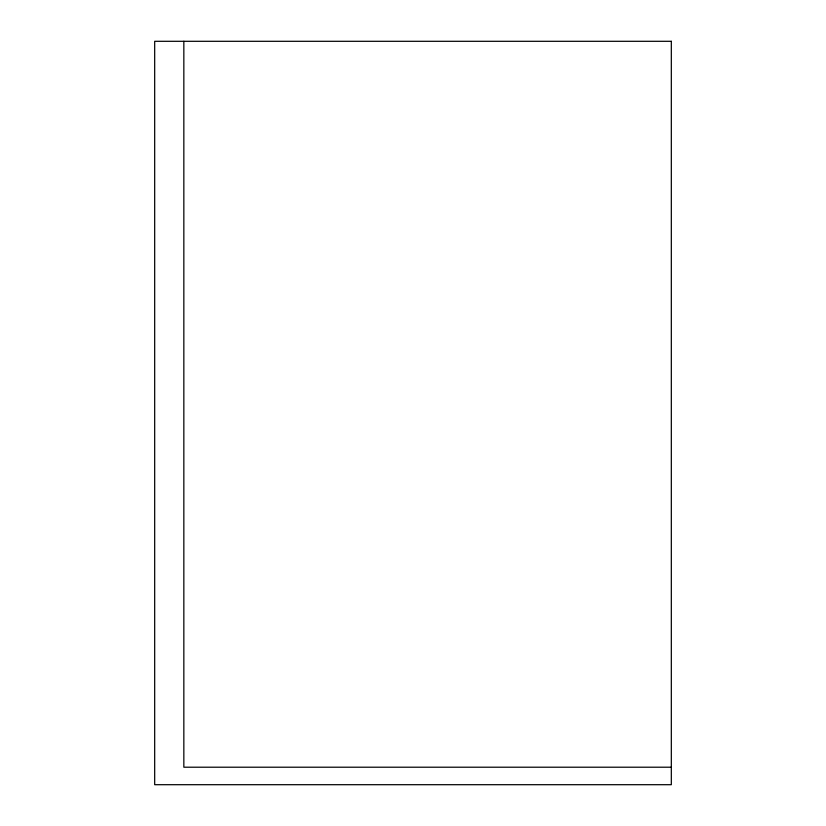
<?xml version="1.0" encoding="UTF-8"?>
<svg xmlns="http://www.w3.org/2000/svg" width="826" height="826" viewBox="0 0 826 826"><rect width="100%" height="100%" fill="white"/><g stroke="black" fill="none" stroke-linecap="round" stroke-linejoin="round"><path stroke-width="1.24" d="M671.321 767.209L183.837 767.209L183.837 41.3M671.321 41.3L154.679 41.3L154.679 784.7L671.321 784.7L671.321 41.3"/></g></svg>
